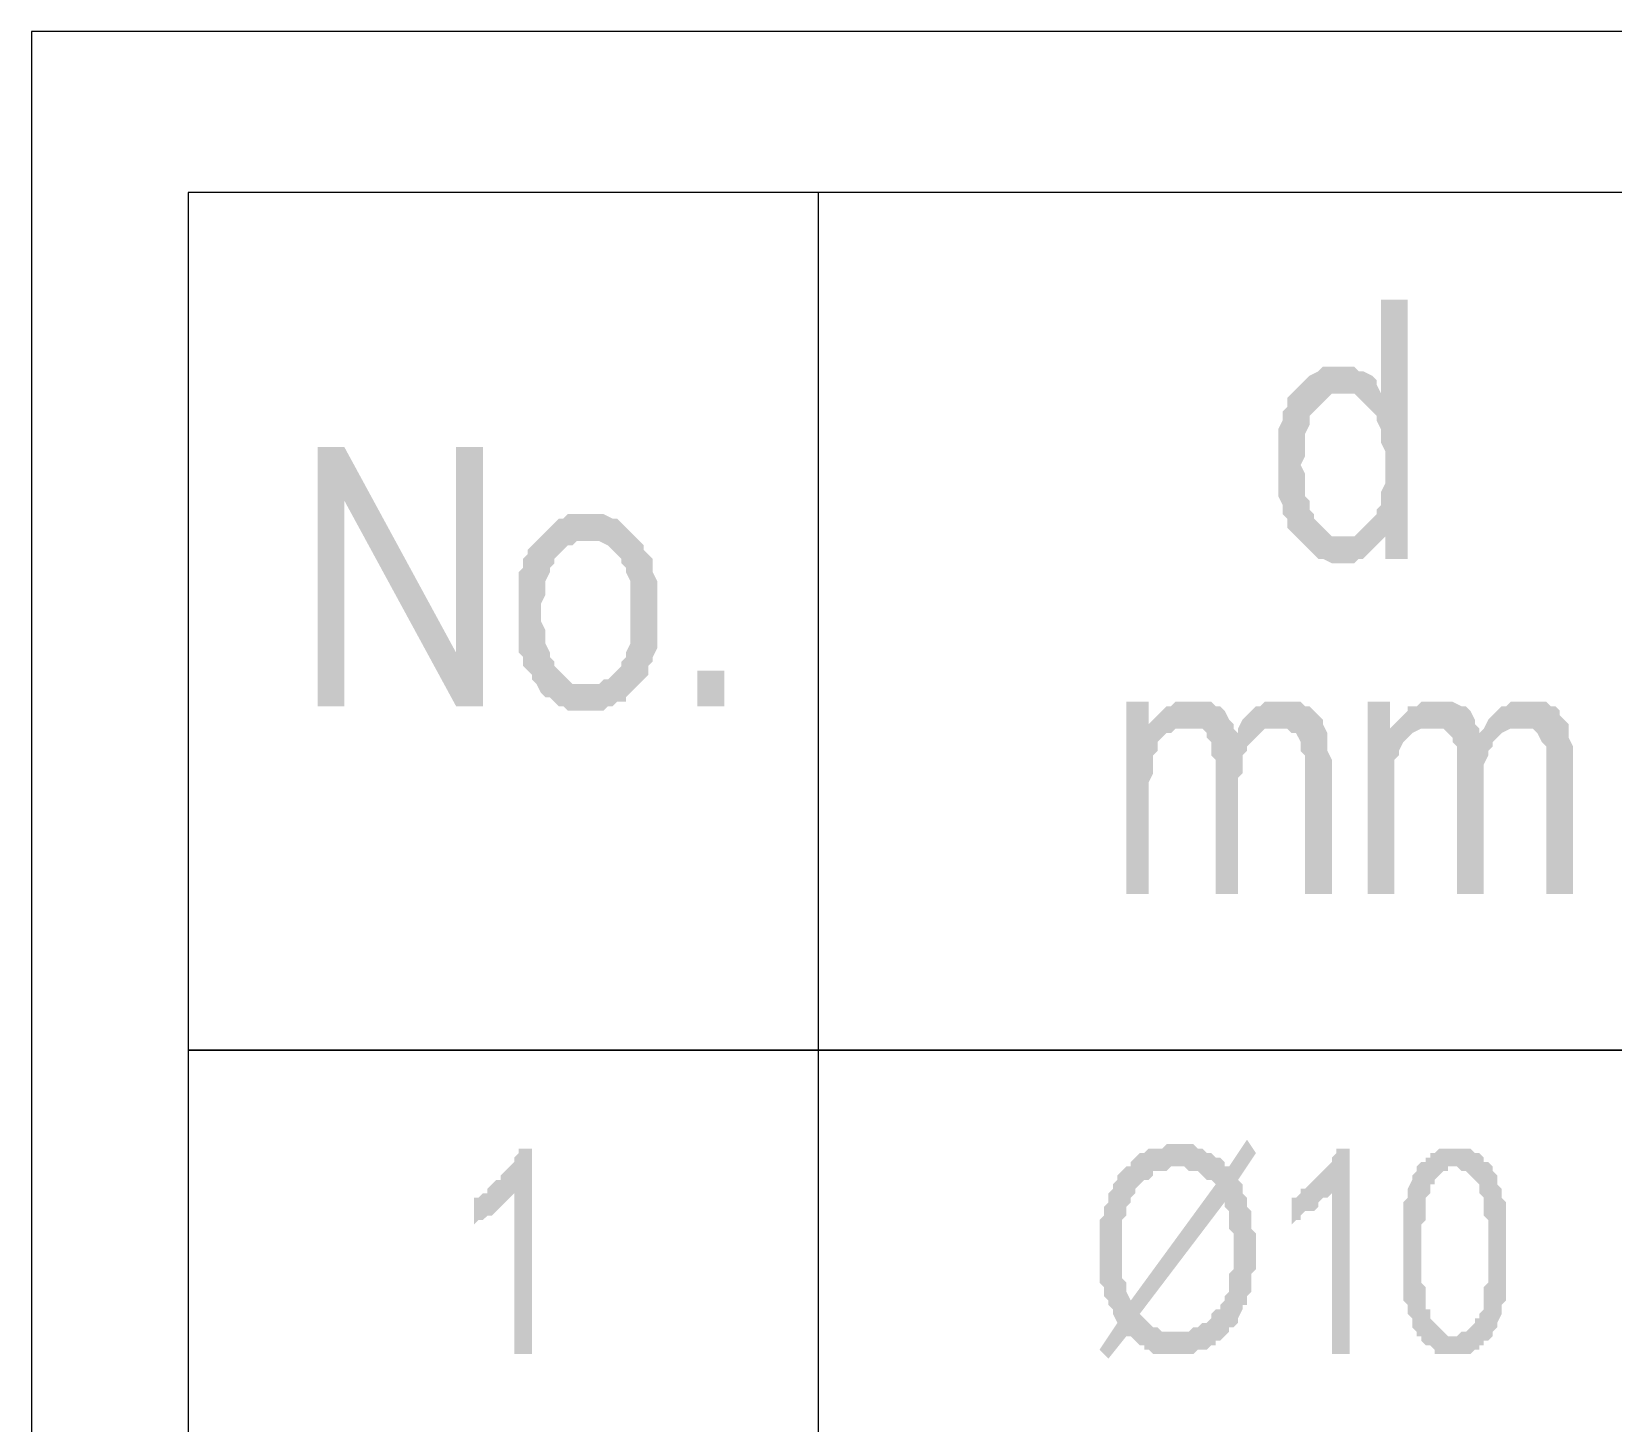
# Model space of a CAD drawing. Header units: inches. Extents: x 1387 to 2676, y -3005 to -2136.
# Drawn here: x 2554.264 to 2557.214, y -2147.116 to -2144.52 of the extents above; entities that cross this region are included whole.
import ezdxf

# ---------------------------------------------------------------- set-up
doc = ezdxf.new("R2010")
doc.units = ezdxf.units.IN
doc.header["$MEASUREMENT"] = 0
doc.layers.add('SAZE_DRAWINGS', color=7, linetype='Continuous')

msp = doc.modelspace()

# ---------------------------------------------------------------- hatches: boundary and pattern name
at = {"layer": 'SAZE_DRAWINGS'}
for points in [[(2556.830257, -2145.020394), (2556.780257, -2145.020394), (2556.780257, -2145.195394), (2556.705257, -2145.195394), (2556.721924, -2145.195394), (2556.730257, -2145.195394), (2556.73859, -2145.203728), (2556.746924, -2145.212061), (2556.755257, -2145.220394), (2556.76359, -2145.228728), (2556.76359, -2145.228728), (2556.771924, -2145.237061), (2556.771924, -2145.245394), (2556.780257, -2145.262061), (2556.780257, -2145.270394), (2556.780257, -2145.287061), (2556.78859, -2145.303728), (2556.78859, -2145.320394), (2556.78859, -2145.337061), (2556.78859, -2145.345394), (2556.78859, -2145.362061), (2556.780257, -2145.378728), (2556.780257, -2145.387061), (2556.780257, -2145.403728), (2556.771924, -2145.412061), (2556.771924, -2145.420394), (2556.76359, -2145.428728), (2556.755257, -2145.437061), (2556.746924, -2145.445394), (2556.73859, -2145.453728), (2556.730257, -2145.462061), (2556.78859, -2145.462061), (2556.78859, -2145.503728), (2556.830257, -2145.503728)], [(2556.705257, -2145.145394), (2556.705257, -2145.145394), (2556.671924, -2145.145394), (2556.66359, -2145.153728), (2556.646924, -2145.162061), (2556.63859, -2145.170394), (2556.63859, -2145.170394), (2556.630257, -2145.178728), (2556.621924, -2145.187061), (2556.61359, -2145.195394), (2556.605257, -2145.203728), (2556.605257, -2145.220394), (2556.596924, -2145.228728), (2556.596924, -2145.237061), (2556.596924, -2145.245394), (2556.58859, -2145.262061), (2556.58859, -2145.270394), (2556.58859, -2145.287061), (2556.58859, -2145.303728), (2556.58859, -2145.312061), (2556.58859, -2145.328728), (2556.58859, -2145.328728), (2556.58859, -2145.345394), (2556.58859, -2145.362061), (2556.58859, -2145.378728), (2556.58859, -2145.387061), (2556.596924, -2145.403728), (2556.596924, -2145.412061), (2556.596924, -2145.420394), (2556.605257, -2145.428728), (2556.605257, -2145.445394), (2556.61359, -2145.453728), (2556.621924, -2145.462061), (2556.71359, -2145.462061), (2556.705257, -2145.462061), (2556.68859, -2145.462061), (2556.680257, -2145.453728), (2556.671924, -2145.445394), (2556.66359, -2145.437061), (2556.655257, -2145.428728), (2556.655257, -2145.428728), (2556.655257, -2145.420394), (2556.646924, -2145.412061), (2556.646924, -2145.395394), (2556.63859, -2145.387061), (2556.63859, -2145.370394), (2556.63859, -2145.362061), (2556.63859, -2145.345394), (2556.630257, -2145.328728), (2556.630257, -2145.328728), (2556.63859, -2145.312061), (2556.63859, -2145.295394), (2556.63859, -2145.278728), (2556.63859, -2145.270394), (2556.646924, -2145.253728), (2556.646924, -2145.245394), (2556.646924, -2145.237061), (2556.655257, -2145.228728), (2556.66359, -2145.220394), (2556.671924, -2145.212061), (2556.680257, -2145.203728), (2556.68859, -2145.195394), (2556.696924, -2145.195394), (2556.705257, -2145.195394), (2556.780257, -2145.195394), (2556.780257, -2145.195394), (2556.771924, -2145.178728), (2556.771924, -2145.170394), (2556.76359, -2145.162061), (2556.746924, -2145.153728), (2556.746924, -2145.153728), (2556.73859, -2145.153728), (2556.730257, -2145.145394), (2556.71359, -2145.145394)], [(2554.846924, -2145.295394), (2554.796924, -2145.295394), (2554.796924, -2145.778728), (2554.846924, -2145.778728), (2554.846924, -2145.395394)], [(2555.296924, -2145.420394), (2555.296924, -2145.420394), (2555.26359, -2145.420394), (2555.255257, -2145.428728), (2555.246924, -2145.428728), (2555.23859, -2145.437061), (2555.230257, -2145.445394), (2555.221924, -2145.453728), (2555.21359, -2145.462061), (2555.21359, -2145.462061), (2555.205257, -2145.470394), (2555.296924, -2145.470394), (2555.305257, -2145.470394), (2555.31359, -2145.470394), (2555.321924, -2145.470394), (2555.33859, -2145.478728), (2555.346924, -2145.487061), (2555.355257, -2145.495394), (2555.36359, -2145.503728), (2555.36359, -2145.512061), (2555.371924, -2145.520394), (2555.371924, -2145.528728), (2555.380257, -2145.545394), (2555.380257, -2145.553728), (2555.380257, -2145.570394), (2555.380257, -2145.587061), (2555.380257, -2145.603728), (2555.380257, -2145.603728), (2555.380257, -2145.620394), (2555.380257, -2145.637061), (2555.380257, -2145.653728), (2555.380257, -2145.662061), (2555.371924, -2145.678728), (2555.371924, -2145.687061), (2555.36359, -2145.695394), (2555.36359, -2145.703728), (2555.355257, -2145.712061), (2555.346924, -2145.720394), (2555.33859, -2145.728728), (2555.330257, -2145.728728), (2555.321924, -2145.737061), (2555.31359, -2145.737061), (2555.296924, -2145.737061), (2555.205257, -2145.737061), (2555.205257, -2145.737061), (2555.21359, -2145.753728), (2555.221924, -2145.762061), (2555.230257, -2145.762061), (2555.23859, -2145.770394), (2555.246924, -2145.778728), (2555.255257, -2145.778728), (2555.26359, -2145.787061), (2555.280257, -2145.787061), (2555.28859, -2145.787061), (2555.296924, -2145.787061), (2555.305257, -2145.787061), (2555.321924, -2145.787061), (2555.330257, -2145.787061), (2555.33859, -2145.778728), (2555.346924, -2145.778728), (2555.355257, -2145.770394), (2555.371924, -2145.770394), (2555.371924, -2145.762061), (2555.380257, -2145.753728), (2555.38859, -2145.745394), (2555.396924, -2145.737061), (2555.405257, -2145.728728), (2555.41359, -2145.720394), (2555.41359, -2145.703728), (2555.41359, -2145.703728), (2555.421924, -2145.695394), (2555.421924, -2145.687061), (2555.430257, -2145.670394), (2555.430257, -2145.662061), (2555.430257, -2145.645394), (2555.430257, -2145.628728), (2555.430257, -2145.612061), (2555.430257, -2145.595394), (2555.430257, -2145.587061), (2555.430257, -2145.570394), (2555.430257, -2145.562061), (2555.430257, -2145.545394), (2555.421924, -2145.528728), (2555.421924, -2145.520394), (2555.421924, -2145.503728), (2555.41359, -2145.495394), (2555.405257, -2145.487061), (2555.405257, -2145.478728), (2555.396924, -2145.470394), (2555.38859, -2145.462061), (2555.380257, -2145.453728), (2555.371924, -2145.445394), (2555.36359, -2145.437061), (2555.355257, -2145.428728), (2555.346924, -2145.428728), (2555.330257, -2145.420394), (2555.321924, -2145.420394), (2555.31359, -2145.420394)], [(2555.205257, -2145.470394), (2555.196924, -2145.478728), (2555.18859, -2145.487061), (2555.18859, -2145.495394), (2555.180257, -2145.503728), (2555.180257, -2145.520394), (2555.171924, -2145.528728), (2555.171924, -2145.545394), (2555.171924, -2145.562061), (2555.171924, -2145.570394), (2555.171924, -2145.587061), (2555.171924, -2145.603728), (2555.171924, -2145.603728), (2555.171924, -2145.620394), (2555.171924, -2145.637061), (2555.171924, -2145.653728), (2555.171924, -2145.662061), (2555.171924, -2145.678728), (2555.180257, -2145.687061), (2555.180257, -2145.703728), (2555.18859, -2145.712061), (2555.196924, -2145.720394), (2555.196924, -2145.728728), (2555.205257, -2145.737061), (2555.296924, -2145.737061), (2555.296924, -2145.737061), (2555.28859, -2145.737061), (2555.271924, -2145.737061), (2555.26359, -2145.728728), (2555.255257, -2145.720394), (2555.246924, -2145.712061), (2555.23859, -2145.703728), (2555.23859, -2145.703728), (2555.23859, -2145.695394), (2555.230257, -2145.687061), (2555.230257, -2145.678728), (2555.221924, -2145.662061), (2555.221924, -2145.653728), (2555.221924, -2145.637061), (2555.21359, -2145.620394), (2555.21359, -2145.603728), (2555.21359, -2145.603728), (2555.21359, -2145.587061), (2555.221924, -2145.570394), (2555.221924, -2145.553728), (2555.221924, -2145.545394), (2555.230257, -2145.528728), (2555.230257, -2145.520394), (2555.23859, -2145.512061), (2555.23859, -2145.503728), (2555.246924, -2145.495394), (2555.255257, -2145.487061), (2555.26359, -2145.478728), (2555.271924, -2145.478728), (2555.280257, -2145.470394), (2555.28859, -2145.470394), (2555.296924, -2145.470394)], [(2556.730257, -2145.462061), (2556.621924, -2145.462061), (2556.630257, -2145.470394), (2556.63859, -2145.478728), (2556.646924, -2145.487061), (2556.646924, -2145.487061), (2556.655257, -2145.495394), (2556.66359, -2145.503728), (2556.671924, -2145.503728), (2556.68859, -2145.512061), (2556.696924, -2145.512061), (2556.705257, -2145.512061), (2556.71359, -2145.512061), (2556.730257, -2145.512061), (2556.73859, -2145.503728), (2556.746924, -2145.503728), (2556.755257, -2145.495394), (2556.76359, -2145.487061), (2556.771924, -2145.478728), (2556.780257, -2145.470394), (2556.78859, -2145.462061)], [(2556.346924, -2145.770394), (2556.305257, -2145.770394), (2556.305257, -2146.128728), (2556.346924, -2146.128728), (2556.346924, -2145.945394), (2556.346924, -2145.937061), (2556.346924, -2145.920394), (2556.355257, -2145.903728), (2556.355257, -2145.895394), (2556.355257, -2145.878728), (2556.355257, -2145.870394), (2556.36359, -2145.862061), (2556.36359, -2145.845394), (2556.371924, -2145.837061), (2556.380257, -2145.828728), (2556.38859, -2145.828728), (2556.346924, -2145.820394)], [(2556.430257, -2145.770394), (2556.396924, -2145.770394), (2556.38859, -2145.778728), (2556.380257, -2145.778728), (2556.371924, -2145.787061), (2556.36359, -2145.795394), (2556.355257, -2145.803728), (2556.346924, -2145.812061), (2556.421924, -2145.820394), (2556.421924, -2145.820394), (2556.430257, -2145.820394), (2556.446924, -2145.820394), (2556.455257, -2145.828728), (2556.51359, -2145.828728), (2556.505257, -2145.820394), (2556.505257, -2145.812061), (2556.496924, -2145.803728), (2556.48859, -2145.787061), (2556.480257, -2145.778728), (2556.480257, -2145.778728), (2556.471924, -2145.778728), (2556.46359, -2145.770394), (2556.455257, -2145.770394), (2556.43859, -2145.770394)], [(2556.596924, -2145.770394), (2556.596924, -2145.770394), (2556.56359, -2145.770394), (2556.555257, -2145.778728), (2556.546924, -2145.778728), (2556.53859, -2145.787061), (2556.530257, -2145.795394), (2556.521924, -2145.803728), (2556.51359, -2145.820394), (2556.58859, -2145.820394), (2556.596924, -2145.820394), (2556.605257, -2145.820394), (2556.61359, -2145.828728), (2556.621924, -2145.828728), (2556.630257, -2145.845394), (2556.630257, -2145.853728), (2556.630257, -2145.862061), (2556.63859, -2145.870394), (2556.63859, -2145.887061), (2556.63859, -2145.903728), (2556.63859, -2146.128728), (2556.68859, -2146.128728), (2556.68859, -2145.887061), (2556.68859, -2145.878728), (2556.680257, -2145.862061), (2556.680257, -2145.853728), (2556.680257, -2145.837061), (2556.680257, -2145.828728), (2556.671924, -2145.812061), (2556.671924, -2145.803728), (2556.66359, -2145.795394), (2556.655257, -2145.787061), (2556.646924, -2145.778728), (2556.63859, -2145.778728), (2556.630257, -2145.770394), (2556.621924, -2145.770394), (2556.61359, -2145.770394)], [(2556.796924, -2145.770394), (2556.755257, -2145.770394), (2556.755257, -2146.128728), (2556.805257, -2146.128728), (2556.805257, -2145.945394), (2556.805257, -2145.937061), (2556.805257, -2145.920394), (2556.805257, -2145.903728), (2556.805257, -2145.895394), (2556.805257, -2145.878728), (2556.81359, -2145.870394), (2556.81359, -2145.862061), (2556.821924, -2145.845394), (2556.830257, -2145.837061), (2556.83859, -2145.828728), (2556.83859, -2145.828728), (2556.796924, -2145.820394)], [(2556.880257, -2145.770394), (2556.855257, -2145.770394), (2556.846924, -2145.778728), (2556.830257, -2145.778728), (2556.830257, -2145.787061), (2556.821924, -2145.795394), (2556.81359, -2145.803728), (2556.805257, -2145.812061), (2556.871924, -2145.820394), (2556.871924, -2145.820394), (2556.88859, -2145.820394), (2556.896924, -2145.820394), (2556.905257, -2145.828728), (2556.96359, -2145.828728), (2556.96359, -2145.820394), (2556.955257, -2145.812061), (2556.955257, -2145.803728), (2556.946924, -2145.787061), (2556.93859, -2145.778728), (2556.93859, -2145.778728), (2556.930257, -2145.778728), (2556.91359, -2145.770394), (2556.905257, -2145.770394), (2556.896924, -2145.770394)], [(2557.055257, -2145.770394), (2557.055257, -2145.770394), (2557.021924, -2145.770394), (2557.01359, -2145.778728), (2557.005257, -2145.778728), (2556.996924, -2145.787061), (2556.98859, -2145.795394), (2556.980257, -2145.803728), (2556.971924, -2145.820394), (2557.03859, -2145.820394), (2557.046924, -2145.820394), (2557.06359, -2145.820394), (2557.071924, -2145.828728), (2557.071924, -2145.828728), (2557.080257, -2145.845394), (2557.08859, -2145.853728), (2557.08859, -2145.862061), (2557.08859, -2145.870394), (2557.08859, -2145.887061), (2557.08859, -2145.903728), (2557.08859, -2146.128728), (2557.13859, -2146.128728), (2557.13859, -2145.887061), (2557.13859, -2145.878728), (2557.13859, -2145.862061), (2557.13859, -2145.853728), (2557.130257, -2145.837061), (2557.130257, -2145.828728), (2557.130257, -2145.812061), (2557.121924, -2145.803728), (2557.11359, -2145.795394), (2557.11359, -2145.787061), (2557.105257, -2145.778728), (2557.096924, -2145.778728), (2557.08859, -2145.770394), (2557.071924, -2145.770394), (2557.06359, -2145.770394)], [(2556.346924, -2145.812061), (2556.346924, -2145.820394), (2556.38859, -2145.828728), (2556.396924, -2145.820394), (2556.405257, -2145.820394), (2556.421924, -2145.820394)], [(2556.51359, -2145.820394), (2556.51359, -2145.828728), (2556.455257, -2145.828728), (2556.455257, -2145.837061), (2556.46359, -2145.845394), (2556.46359, -2145.853728), (2556.46359, -2145.870394), (2556.471924, -2145.878728), (2556.471924, -2145.895394), (2556.471924, -2146.128728), (2556.51359, -2146.128728), (2556.51359, -2145.920394), (2556.51359, -2145.912061), (2556.521924, -2145.903728), (2556.521924, -2145.887061), (2556.521924, -2145.870394), (2556.530257, -2145.862061), (2556.530257, -2145.853728), (2556.53859, -2145.845394), (2556.53859, -2145.845394), (2556.546924, -2145.837061), (2556.555257, -2145.828728), (2556.56359, -2145.820394), (2556.571924, -2145.820394), (2556.58859, -2145.820394)], [(2556.805257, -2145.812061), (2556.796924, -2145.820394), (2556.83859, -2145.828728), (2556.855257, -2145.820394), (2556.86359, -2145.820394), (2556.871924, -2145.820394)], [(2556.971924, -2145.820394), (2556.96359, -2145.828728), (2556.905257, -2145.828728), (2556.91359, -2145.837061), (2556.91359, -2145.845394), (2556.921924, -2145.853728), (2556.921924, -2145.870394), (2556.921924, -2145.878728), (2556.921924, -2145.895394), (2556.921924, -2146.128728), (2556.971924, -2146.128728), (2556.971924, -2145.920394), (2556.971924, -2145.912061), (2556.971924, -2145.903728), (2556.971924, -2145.887061), (2556.980257, -2145.870394), (2556.980257, -2145.862061), (2556.98859, -2145.853728), (2556.98859, -2145.845394), (2556.98859, -2145.845394), (2556.996924, -2145.837061), (2557.005257, -2145.828728), (2557.021924, -2145.820394), (2557.030257, -2145.820394), (2557.03859, -2145.820394)], [(2556.530257, -2146.587061), (2556.496924, -2146.637061), (2556.305257, -2146.637061), (2556.41359, -2146.637061), (2556.421924, -2146.645394), (2556.430257, -2146.645394), (2556.43859, -2146.645394), (2556.43859, -2146.645394), (2556.446924, -2146.653728), (2556.455257, -2146.662061), (2556.46359, -2146.662061), (2556.471924, -2146.670394), (2556.31359, -2146.887061), (2556.271924, -2146.895394), (2556.280257, -2146.903728), (2556.280257, -2146.912061), (2556.28859, -2146.928728), (2556.255257, -2146.978728), (2556.271924, -2146.995394), (2556.305257, -2146.953728), (2556.496924, -2146.945394), (2556.396924, -2146.945394), (2556.396924, -2146.945394), (2556.38859, -2146.945394), (2556.380257, -2146.945394), (2556.371924, -2146.945394), (2556.36359, -2146.937061), (2556.36359, -2146.937061), (2556.355257, -2146.937061), (2556.346924, -2146.928728), (2556.33859, -2146.920394), (2556.330257, -2146.912061), (2556.48859, -2146.703728), (2556.530257, -2146.695394), (2556.521924, -2146.687061), (2556.521924, -2146.670394), (2556.51359, -2146.662061), (2556.546924, -2146.612061)], [(2556.396924, -2146.595394), (2556.396924, -2146.595394), (2556.380257, -2146.595394), (2556.371924, -2146.603728), (2556.36359, -2146.603728), (2556.355257, -2146.603728), (2556.346924, -2146.603728), (2556.33859, -2146.612061), (2556.330257, -2146.612061), (2556.321924, -2146.620394), (2556.321924, -2146.620394), (2556.31359, -2146.628728), (2556.31359, -2146.637061), (2556.305257, -2146.637061), (2556.496924, -2146.637061), (2556.48859, -2146.637061), (2556.48859, -2146.628728), (2556.480257, -2146.620394), (2556.471924, -2146.620394), (2556.46359, -2146.612061), (2556.455257, -2146.612061), (2556.446924, -2146.603728), (2556.43859, -2146.603728), (2556.43859, -2146.603728), (2556.430257, -2146.595394), (2556.421924, -2146.595394), (2556.405257, -2146.595394)], [(2555.196924, -2146.603728), (2555.171924, -2146.603728), (2555.171924, -2146.612061), (2555.16359, -2146.620394), (2555.16359, -2146.628728), (2555.155257, -2146.637061), (2555.146924, -2146.645394), (2555.13859, -2146.653728), (2555.13859, -2146.662061), (2555.130257, -2146.662061), (2555.121924, -2146.670394), (2555.11359, -2146.678728), (2555.11359, -2146.687061), (2555.16359, -2146.687061), (2555.16359, -2146.987061), (2555.196924, -2146.987061)], [(2556.721924, -2146.603728), (2556.696924, -2146.603728), (2556.696924, -2146.612061), (2556.68859, -2146.620394), (2556.68859, -2146.628728), (2556.680257, -2146.637061), (2556.671924, -2146.645394), (2556.66359, -2146.653728), (2556.66359, -2146.653728), (2556.655257, -2146.662061), (2556.646924, -2146.670394), (2556.63859, -2146.678728), (2556.630257, -2146.678728), (2556.68859, -2146.687061), (2556.68859, -2146.987061), (2556.721924, -2146.987061)], [(2556.91359, -2146.603728), (2556.91359, -2146.603728), (2556.88859, -2146.603728), (2556.880257, -2146.612061), (2556.871924, -2146.612061), (2556.871924, -2146.620394), (2556.86359, -2146.620394), (2556.86359, -2146.628728), (2556.855257, -2146.628728), (2556.846924, -2146.637061), (2556.91359, -2146.637061), (2556.921924, -2146.637061), (2556.930257, -2146.645394), (2556.93859, -2146.645394), (2556.93859, -2146.645394), (2556.946924, -2146.653728), (2556.955257, -2146.662061), (2556.96359, -2146.670394), (2556.96359, -2146.670394), (2556.96359, -2146.678728), (2556.96359, -2146.687061), (2556.971924, -2146.695394), (2556.971924, -2146.703728), (2556.971924, -2146.712061), (2556.971924, -2146.720394), (2556.971924, -2146.728728), (2556.980257, -2146.737061), (2556.980257, -2146.753728), (2556.980257, -2146.770394), (2556.980257, -2146.778728), (2556.980257, -2146.795394), (2556.980257, -2146.795394), (2556.980257, -2146.812061), (2556.980257, -2146.828728), (2556.980257, -2146.837061), (2556.980257, -2146.853728), (2556.971924, -2146.862061), (2556.971924, -2146.878728), (2556.971924, -2146.887061), (2556.971924, -2146.895394), (2556.971924, -2146.903728), (2556.96359, -2146.912061), (2556.96359, -2146.912061), (2556.96359, -2146.920394), (2556.955257, -2146.920394), (2556.955257, -2146.928728), (2556.946924, -2146.937061), (2556.93859, -2146.945394), (2556.930257, -2146.945394), (2556.921924, -2146.953728), (2556.91359, -2146.953728), (2556.855257, -2146.953728), (2556.855257, -2146.962061), (2556.86359, -2146.970394), (2556.871924, -2146.970394), (2556.880257, -2146.978728), (2556.880257, -2146.987061), (2556.88859, -2146.987061), (2556.896924, -2146.987061), (2556.905257, -2146.987061), (2556.91359, -2146.987061), (2556.921924, -2146.987061), (2556.930257, -2146.987061), (2556.93859, -2146.987061), (2556.946924, -2146.987061), (2556.955257, -2146.978728), (2556.96359, -2146.978728), (2556.96359, -2146.970394), (2556.971924, -2146.970394), (2556.971924, -2146.962061), (2556.980257, -2146.962061), (2556.98859, -2146.953728), (2556.98859, -2146.945394), (2556.996924, -2146.937061), (2556.996924, -2146.928728), (2557.005257, -2146.912061), (2557.005257, -2146.903728), (2557.005257, -2146.903728), (2557.005257, -2146.895394), (2557.01359, -2146.887061), (2557.01359, -2146.878728), (2557.01359, -2146.862061), (2557.01359, -2146.853728), (2557.01359, -2146.845394), (2557.01359, -2146.828728), (2557.01359, -2146.820394), (2557.01359, -2146.812061), (2557.01359, -2146.795394), (2557.01359, -2146.787061), (2557.01359, -2146.778728), (2557.01359, -2146.762061), (2557.01359, -2146.753728), (2557.01359, -2146.745394), (2557.01359, -2146.728728), (2557.01359, -2146.720394), (2557.01359, -2146.712061), (2557.01359, -2146.703728), (2557.005257, -2146.695394), (2557.005257, -2146.687061), (2557.005257, -2146.678728), (2556.996924, -2146.670394), (2556.996924, -2146.653728), (2556.98859, -2146.645394), (2556.98859, -2146.637061), (2556.980257, -2146.628728), (2556.971924, -2146.628728), (2556.971924, -2146.620394), (2556.96359, -2146.612061), (2556.955257, -2146.612061), (2556.955257, -2146.612061), (2556.946924, -2146.603728), (2556.93859, -2146.603728), (2556.930257, -2146.603728)], [(2556.305257, -2146.637061), (2556.296924, -2146.645394), (2556.28859, -2146.653728), (2556.28859, -2146.662061), (2556.280257, -2146.670394), (2556.280257, -2146.678728), (2556.271924, -2146.687061), (2556.271924, -2146.695394), (2556.271924, -2146.703728), (2556.26359, -2146.712061), (2556.26359, -2146.720394), (2556.26359, -2146.728728), (2556.255257, -2146.737061), (2556.255257, -2146.753728), (2556.255257, -2146.762061), (2556.255257, -2146.770394), (2556.255257, -2146.778728), (2556.255257, -2146.795394), (2556.255257, -2146.795394), (2556.255257, -2146.812061), (2556.255257, -2146.820394), (2556.255257, -2146.828728), (2556.255257, -2146.837061), (2556.255257, -2146.853728), (2556.26359, -2146.862061), (2556.26359, -2146.862061), (2556.26359, -2146.870394), (2556.26359, -2146.878728), (2556.271924, -2146.887061), (2556.271924, -2146.895394), (2556.31359, -2146.887061), (2556.31359, -2146.887061), (2556.305257, -2146.870394), (2556.305257, -2146.862061), (2556.305257, -2146.853728), (2556.296924, -2146.845394), (2556.296924, -2146.845394), (2556.296924, -2146.837061), (2556.296924, -2146.828728), (2556.296924, -2146.812061), (2556.296924, -2146.803728), (2556.296924, -2146.795394), (2556.296924, -2146.778728), (2556.296924, -2146.770394), (2556.296924, -2146.762061), (2556.296924, -2146.745394), (2556.296924, -2146.737061), (2556.305257, -2146.728728), (2556.305257, -2146.720394), (2556.305257, -2146.712061), (2556.31359, -2146.703728), (2556.31359, -2146.695394), (2556.321924, -2146.687061), (2556.321924, -2146.678728), (2556.321924, -2146.678728), (2556.330257, -2146.670394), (2556.33859, -2146.662061), (2556.346924, -2146.662061), (2556.355257, -2146.653728), (2556.355257, -2146.645394), (2556.36359, -2146.645394), (2556.371924, -2146.645394), (2556.380257, -2146.645394), (2556.38859, -2146.637061), (2556.396924, -2146.637061)], [(2556.846924, -2146.637061), (2556.846924, -2146.645394), (2556.83859, -2146.653728), (2556.83859, -2146.662061), (2556.830257, -2146.678728), (2556.830257, -2146.687061), (2556.830257, -2146.687061), (2556.830257, -2146.695394), (2556.821924, -2146.703728), (2556.821924, -2146.720394), (2556.821924, -2146.728728), (2556.821924, -2146.737061), (2556.821924, -2146.745394), (2556.821924, -2146.762061), (2556.821924, -2146.770394), (2556.821924, -2146.787061), (2556.821924, -2146.795394), (2556.821924, -2146.803728), (2556.821924, -2146.812061), (2556.821924, -2146.828728), (2556.821924, -2146.837061), (2556.821924, -2146.853728), (2556.821924, -2146.862061), (2556.821924, -2146.878728), (2556.821924, -2146.887061), (2556.830257, -2146.895394), (2556.830257, -2146.903728), (2556.830257, -2146.912061), (2556.83859, -2146.920394), (2556.83859, -2146.928728), (2556.83859, -2146.937061), (2556.846924, -2146.945394), (2556.846924, -2146.953728), (2556.855257, -2146.953728), (2556.91359, -2146.953728), (2556.91359, -2146.953728), (2556.905257, -2146.953728), (2556.896924, -2146.945394), (2556.896924, -2146.945394), (2556.88859, -2146.937061), (2556.880257, -2146.928728), (2556.871924, -2146.920394), (2556.871924, -2146.920394), (2556.871924, -2146.912061), (2556.871924, -2146.903728), (2556.86359, -2146.903728), (2556.86359, -2146.895394), (2556.86359, -2146.878728), (2556.86359, -2146.870394), (2556.86359, -2146.862061), (2556.855257, -2146.853728), (2556.855257, -2146.837061), (2556.855257, -2146.828728), (2556.855257, -2146.812061), (2556.855257, -2146.795394), (2556.855257, -2146.787061), (2556.855257, -2146.770394), (2556.855257, -2146.762061), (2556.855257, -2146.745394), (2556.86359, -2146.737061), (2556.86359, -2146.720394), (2556.86359, -2146.712061), (2556.86359, -2146.703728), (2556.86359, -2146.695394), (2556.871924, -2146.687061), (2556.871924, -2146.678728), (2556.871924, -2146.670394), (2556.880257, -2146.670394), (2556.880257, -2146.662061), (2556.88859, -2146.653728), (2556.896924, -2146.645394), (2556.905257, -2146.645394), (2556.905257, -2146.637061), (2556.91359, -2146.637061)], [(2556.630257, -2146.678728), (2556.630257, -2146.687061), (2556.621924, -2146.695394), (2556.61359, -2146.695394), (2556.61359, -2146.745394), (2556.61359, -2146.745394), (2556.621924, -2146.737061), (2556.630257, -2146.737061), (2556.630257, -2146.728728), (2556.63859, -2146.720394), (2556.646924, -2146.720394), (2556.655257, -2146.720394), (2556.66359, -2146.712061), (2556.66359, -2146.703728), (2556.671924, -2146.695394), (2556.680257, -2146.695394), (2556.68859, -2146.687061)], [(2555.11359, -2146.687061), (2555.105257, -2146.687061), (2555.096924, -2146.695394), (2555.08859, -2146.695394), (2555.08859, -2146.745394), (2555.08859, -2146.745394), (2555.096924, -2146.737061), (2555.105257, -2146.737061), (2555.11359, -2146.728728), (2555.121924, -2146.728728), (2555.130257, -2146.720394), (2555.130257, -2146.720394), (2555.13859, -2146.712061), (2555.146924, -2146.703728), (2555.146924, -2146.703728), (2555.155257, -2146.695394), (2555.16359, -2146.687061)], [(2556.530257, -2146.695394), (2556.48859, -2146.703728), (2556.48859, -2146.703728), (2556.48859, -2146.712061), (2556.496924, -2146.720394), (2556.496924, -2146.728728), (2556.496924, -2146.737061), (2556.496924, -2146.753728), (2556.505257, -2146.762061), (2556.505257, -2146.770394), (2556.505257, -2146.787061), (2556.505257, -2146.795394), (2556.505257, -2146.803728), (2556.505257, -2146.812061), (2556.505257, -2146.828728), (2556.496924, -2146.837061), (2556.496924, -2146.845394), (2556.496924, -2146.853728), (2556.496924, -2146.870394), (2556.48859, -2146.878728), (2556.48859, -2146.887061), (2556.480257, -2146.895394), (2556.480257, -2146.903728), (2556.471924, -2146.903728), (2556.471924, -2146.903728), (2556.46359, -2146.912061), (2556.46359, -2146.920394), (2556.455257, -2146.928728), (2556.446924, -2146.928728), (2556.43859, -2146.937061), (2556.430257, -2146.937061), (2556.421924, -2146.945394), (2556.41359, -2146.945394), (2556.405257, -2146.945394), (2556.396924, -2146.945394), (2556.496924, -2146.945394), (2556.496924, -2146.937061), (2556.505257, -2146.937061), (2556.51359, -2146.928728), (2556.51359, -2146.920394), (2556.521924, -2146.903728), (2556.521924, -2146.895394), (2556.530257, -2146.895394), (2556.530257, -2146.887061), (2556.530257, -2146.878728), (2556.53859, -2146.870394), (2556.53859, -2146.853728), (2556.53859, -2146.845394), (2556.53859, -2146.837061), (2556.546924, -2146.828728), (2556.546924, -2146.812061), (2556.546924, -2146.803728), (2556.546924, -2146.795394), (2556.546924, -2146.778728), (2556.546924, -2146.770394), (2556.546924, -2146.762061), (2556.53859, -2146.753728), (2556.53859, -2146.737061), (2556.53859, -2146.728728), (2556.53859, -2146.720394), (2556.53859, -2146.720394), (2556.530257, -2146.712061), (2556.530257, -2146.703728)], [(2556.496924, -2146.945394), (2556.305257, -2146.953728), (2556.31359, -2146.953728), (2556.321924, -2146.962061), (2556.330257, -2146.970394), (2556.33859, -2146.970394), (2556.33859, -2146.978728), (2556.346924, -2146.978728), (2556.346924, -2146.978728), (2556.355257, -2146.987061), (2556.36359, -2146.987061), (2556.371924, -2146.987061), (2556.380257, -2146.987061), (2556.38859, -2146.987061), (2556.396924, -2146.987061), (2556.405257, -2146.987061), (2556.41359, -2146.987061), (2556.421924, -2146.987061), (2556.430257, -2146.987061), (2556.43859, -2146.978728), (2556.446924, -2146.978728), (2556.455257, -2146.978728), (2556.46359, -2146.970394), (2556.471924, -2146.970394), (2556.471924, -2146.962061), (2556.480257, -2146.962061), (2556.48859, -2146.953728)]]:
    msp.add_hatch(color=3, dxfattribs=at).paths.add_polyline_path(points)

# ---------------------------------------------------------------- linework, layer by layer
at = {"layer": 'SAZE_DRAWINGS', "color": 3}
for points in [[(2564.971924, -2144.520394), (2554.26359, -2144.520394)], [(2554.26359, -2144.520394), (2554.26359, -2154.737061)], [(2564.680257, -2144.820394), (2554.555257, -2144.820394)], [(2554.555257, -2144.820394), (2554.555257, -2154.445394)], [(2555.730257, -2144.820394), (2555.730257, -2154.445394)], [(2554.555257, -2146.420394), (2564.680257, -2146.420394), (2554.555257, -2146.420394)]]:
    msp.add_lwpolyline(points, dxfattribs=at)
for points in [[(2554.846924, -2145.295394), (2554.846924, -2145.395394), (2555.055257, -2145.678728), (2555.055257, -2145.778728)], [(2555.055257, -2145.295394), (2555.055257, -2145.778728), (2555.105257, -2145.295394), (2555.105257, -2145.778728)], [(2555.505257, -2145.778728), (2555.505257, -2145.712061), (2555.555257, -2145.778728), (2555.555257, -2145.712061)]]:
    msp.add_solid(points, dxfattribs=at)

doc.saveas('drawing.dxf')
